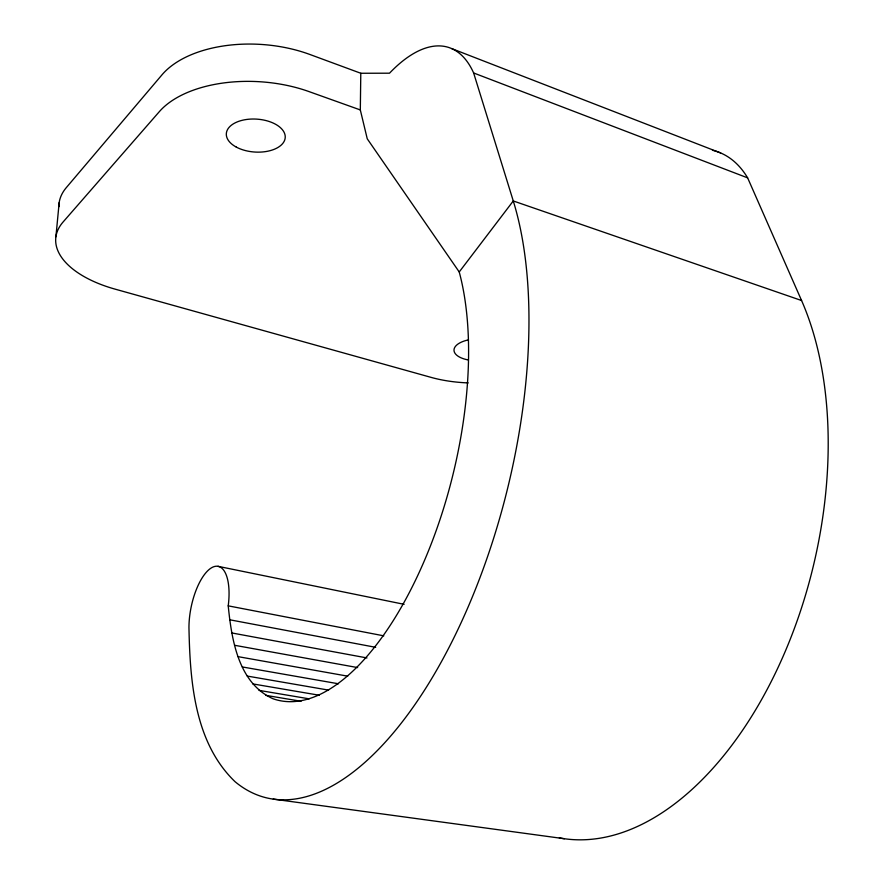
<?xml version="1.0" encoding="UTF-8"?>
<svg xmlns="http://www.w3.org/2000/svg" width="884" height="884" viewBox="0 0 884 884"><rect width="100%" height="100%" fill="white"/><g stroke="black" fill="none" stroke-linecap="round" stroke-linejoin="round"><path stroke-width="1.33" d="M360.794 73.261L389.512 73.195A162.468 71.659 -72.1 0 1 473.636 72.974L513.273 200.955A354.164 159.219 -75.9 0 1 457.183 631.043A354.164 159.219 -75.9 0 1 235.011 781.655C194.27 742.405 190.027 680.857 188.955 627.529A45.117 18.188 -78.2 0 1 211.884 567.583A45.117 18.188 -78.2 0 1 228.227 605.849C231.619 639.673 238.348 683.177 273.09 698.78A257.863 115.185 -75.9 0 0 423.149 563.539A257.863 115.185 -75.9 0 0 459.227 271.963L367.247 138.799L360.318 109.936L360.794 73.261L309.875 54.476A106.213 60.83 4 0 0 161.96 74.864L66.322 187.607A97.439 50.023 5.1 0 0 58.908 206.657M55.913 236.757L59.162 202.69M459.227 271.963L513.273 200.955L801.578 300.527A322.936 188.579 -76.4 0 1 780.959 661.177A322.936 188.579 -76.4 0 1 559.329 837.899M273.244 799.103L564.412 838.728M259.012 690.371L309.234 698.846M265.786 695.354L301.101 701.277M252.824 683.918L319.279 695.244M247.255 676.072L328.561 690.106M242.338 666.956L338.484 683.785M238.105 656.657L347.721 676.161M234.569 645.276L357.655 667.586M231.741 632.944L366.959 657.939M229.619 619.761L375.667 647.32M228.227 605.849L383.789 635.839M218.005 566.324L404.121 604.324M360.318 109.936L308.859 91.538A107.284 59.582 3.7 0 0 159.396 111.583L63.084 222.006A98.345 48.907 4.9 0 0 114.997 289.112L431.127 377.391A87.593 40.542 -1.1 0 0 468.177 382.905M473.636 72.974L747.643 177.872L801.578 300.527M451.724 48.609L720.648 152.954M712.482 150.291A148.413 85.195 -70.9 0 1 747.643 177.872M468.188 359.943A23.791 10.928 -1.1 0 1 454 350.097A23.791 10.928 -1.1 0 1 468.409 339.887M236.304 147.098A29.526 16.498 3.8 0 0 284.67 140.147A29.526 16.498 3.8 0 0 246.338 119.506A29.526 16.498 3.8 0 0 236.304 147.098"/></g></svg>
